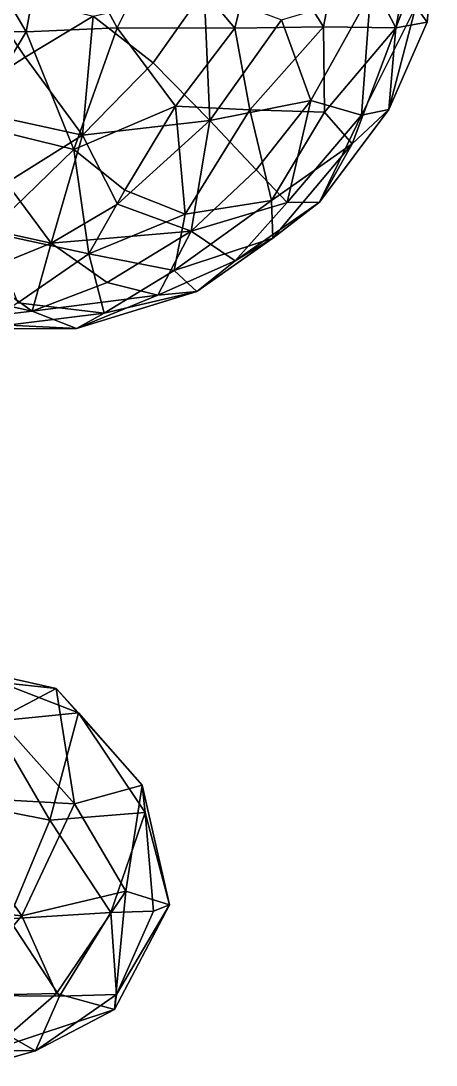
# Model space of a CAD drawing. Extents: x 373697 to 374058, y 6959904 to 6960301.
# Drawn here: x 373853.77 to 373872.07, y 6960130.83 to 6960176.9 of the extents above; entities that cross this region are included whole.
import ezdxf

# ---------------------------------------------------------------- set-up
doc = ezdxf.new("R2010")
doc.units = 0
doc.layers.add('Bht_Fk', color=7, linetype='CONTINUOUS')

msp = doc.modelspace()

# ---------------------------------------------------------------- linework, layer by layer
at = {"layer": 'Bht_Fk'}
for points in [[(373854.012, 6960176.412, 169.392), (373855.05, 6960182.095, 170.208), (373851.275, 6960181.07, 168.511)], [(373855.05, 6960182.095, 170.208), (373854.012, 6960176.412, 169.392), (373858.01, 6960176.592, 171.433)], [(373858.01, 6960176.592, 171.433), (373859.935, 6960180.458, 172.715), (373855.05, 6960182.095, 170.208)], [(373867.962, 6960181.121, 178.19), (373870.295, 6960176.585, 180.235), (373871.173, 6960181.234, 181.063)], [(373872.073, 6960181.237, 182.784), (373870.295, 6960176.585, 180.235), (373871.681, 6960176.844, 182.397)], [(373870.295, 6960176.585, 180.235), (373872.073, 6960181.237, 182.784), (373871.173, 6960181.234, 181.063)], [(373871.681, 6960176.844, 182.397), (373871.176, 6960177.534, 183.778), (373872.073, 6960181.237, 182.784)], [(373854.012, 6960176.412, 169.392), (373851.275, 6960181.07, 168.511), (373848.192, 6960176.444, 167.19)], [(373863.204, 6960176.569, 174.57), (373864.324, 6960181.092, 175.579), (373859.935, 6960180.458, 172.715)], [(373864.324, 6960181.092, 175.579), (373863.204, 6960176.569, 174.57), (373867.107, 6960176.637, 177.343)], [(373864.324, 6960181.092, 175.579), (373867.107, 6960176.637, 177.343), (373867.962, 6960181.121, 178.19)], [(373870.295, 6960176.585, 180.235), (373867.962, 6960181.121, 178.19), (373867.107, 6960176.637, 177.343)], [(373863.204, 6960176.569, 174.57), (373859.935, 6960180.458, 172.715), (373858.01, 6960176.592, 171.433)], [(373851.873, 6960178.4, 181.062), (373853.959, 6960175.301, 181.439), (373850.611, 6960173.131, 179.594)], [(373851.873, 6960178.4, 181.062), (373856.964, 6960177.098, 182.697), (373853.959, 6960175.301, 181.439)], [(373861.857, 6960178.231, 183.972), (373859.608, 6960175.047, 183.123), (373856.964, 6960177.098, 182.697)], [(373862.098, 6960172.506, 183.067), (373859.608, 6960175.047, 183.123), (373861.857, 6960178.231, 183.972)], [(373865.253, 6960176.948, 184.223), (373862.098, 6960172.506, 183.067), (373861.857, 6960178.231, 183.972)], [(373869.189, 6960178.119, 184.38), (373866.549, 6960173.382, 183.626), (373865.253, 6960176.948, 184.223)], [(373866.549, 6960173.382, 183.626), (373869.189, 6960178.119, 184.38), (373868.789, 6960172.73, 183.073)], [(373868.789, 6960172.73, 183.073), (373869.189, 6960178.119, 184.38), (373871.176, 6960177.534, 183.778)], [(373856.964, 6960177.098, 182.697), (373856.494, 6960171.856, 181.556), (373853.959, 6960175.301, 181.439)], [(373856.494, 6960171.856, 181.556), (373856.964, 6960177.098, 182.697), (373859.608, 6960175.047, 183.123)], [(373871.176, 6960177.534, 183.778), (373869.996, 6960172.983, 181.537), (373868.789, 6960172.73, 183.073)], [(373871.681, 6960176.844, 182.397), (373869.996, 6960172.983, 181.537), (373871.176, 6960177.534, 183.778)], [(373866.549, 6960173.382, 183.626), (373862.098, 6960172.506, 183.067), (373865.253, 6960176.948, 184.223)], [(373863.204, 6960176.569, 174.57), (373863.865, 6960172.979, 175.266), (373867.107, 6960176.637, 177.343)], [(373867.107, 6960176.637, 177.343), (373863.865, 6960172.979, 175.266), (373867.161, 6960172.87, 177.876)], [(373870.295, 6960176.585, 180.235), (373867.107, 6960176.637, 177.343), (373867.161, 6960172.87, 177.876)], [(373870.295, 6960176.585, 180.235), (373869.996, 6960172.983, 181.537), (373871.681, 6960176.844, 182.397)], [(373851.54, 6960172.338, 168.479), (373854.012, 6960176.412, 169.392), (373848.192, 6960176.444, 167.19)], [(373851.54, 6960172.338, 168.479), (373856.112, 6960171.221, 170.758), (373854.012, 6960176.412, 169.392)], [(373854.012, 6960176.412, 169.392), (373856.112, 6960171.221, 170.758), (373858.01, 6960176.592, 171.433)], [(373858.01, 6960176.592, 171.433), (373856.112, 6960171.221, 170.758), (373860.593, 6960173.128, 173.081)], [(373858.01, 6960176.592, 171.433), (373860.593, 6960173.128, 173.081), (373863.204, 6960176.569, 174.57)], [(373863.204, 6960176.569, 174.57), (373860.593, 6960173.128, 173.081), (373863.865, 6960172.979, 175.266)], [(373867.161, 6960172.87, 177.876), (373868.372, 6960171.479, 179.614), (373870.295, 6960176.585, 180.235)], [(373869.996, 6960172.983, 181.537), (373870.295, 6960176.585, 180.235), (373868.372, 6960171.479, 179.614)], [(373856.494, 6960171.856, 181.556), (373850.611, 6960173.131, 179.594), (373853.959, 6960175.301, 181.439)], [(373862.098, 6960172.506, 183.067), (373856.494, 6960171.856, 181.556), (373859.608, 6960175.047, 183.123)], [(373853.135, 6960169.755, 179.736), (373850.611, 6960173.131, 179.594), (373856.494, 6960171.856, 181.556)], [(373856.112, 6960171.221, 170.758), (373858.352, 6960169.431, 172.294), (373860.593, 6960173.128, 173.081)], [(373860.593, 6960173.128, 173.081), (373858.352, 6960169.431, 172.294), (373861.01, 6960168.362, 174.317)], [(373860.593, 6960173.128, 173.081), (373861.01, 6960168.362, 174.317), (373863.865, 6960172.979, 175.266)], [(373863.865, 6960172.979, 175.266), (373861.01, 6960168.362, 174.317), (373864.815, 6960168.966, 177.093)], [(373862.098, 6960172.506, 183.067), (373866.549, 6960173.382, 183.626), (373864.143, 6960170.324, 182.632)], [(373863.865, 6960172.979, 175.266), (373864.815, 6960168.966, 177.093), (373867.161, 6960172.87, 177.876)], [(373865.516, 6960168.877, 181.761), (373864.143, 6960170.324, 182.632), (373866.549, 6960173.382, 183.626)], [(373865.516, 6960168.877, 181.761), (373866.549, 6960173.382, 183.626), (373868.789, 6960172.73, 183.073)], [(373869.996, 6960172.983, 181.537), (373866.941, 6960168.892, 180.621), (373868.789, 6960172.73, 183.073)], [(373866.941, 6960168.892, 180.621), (373869.996, 6960172.983, 181.537), (373868.372, 6960171.479, 179.614)], [(373858.032, 6960168.804, 181.047), (373856.494, 6960171.856, 181.556), (373862.098, 6960172.506, 183.067)], [(373861.278, 6960167.621, 181.109), (373858.032, 6960168.804, 181.047), (373862.098, 6960172.506, 183.067)], [(373864.143, 6960170.324, 182.632), (373861.278, 6960167.621, 181.109), (373862.098, 6960172.506, 183.067)], [(373867.161, 6960172.87, 177.876), (373864.815, 6960168.966, 177.093), (373868.372, 6960171.479, 179.614)], [(373866.941, 6960168.892, 180.621), (373865.516, 6960168.877, 181.761), (373868.789, 6960172.73, 183.073)], [(373852.344, 6960167.568, 169.793), (373856.112, 6960171.221, 170.758), (373851.54, 6960172.338, 168.479)], [(373856.494, 6960171.856, 181.556), (373855.103, 6960167.097, 179.373), (373853.135, 6960169.755, 179.736)], [(373858.032, 6960168.804, 181.047), (373855.103, 6960167.097, 179.373), (373856.494, 6960171.856, 181.556)], [(373852.344, 6960167.568, 169.793), (373856.773, 6960166.62, 172.316), (373856.112, 6960171.221, 170.758)], [(373856.112, 6960171.221, 170.758), (373856.773, 6960166.62, 172.316), (373858.352, 6960169.431, 172.294)], [(373864.878, 6960167.304, 178.516), (373868.372, 6960171.479, 179.614), (373864.815, 6960168.966, 177.093)], [(373864.878, 6960167.304, 178.516), (373866.941, 6960168.892, 180.621), (373868.372, 6960171.479, 179.614)], [(373861.278, 6960167.621, 181.109), (373864.143, 6960170.324, 182.632), (373865.516, 6960168.877, 181.761)], [(373855.103, 6960167.097, 179.373), (373849.568, 6960168.314, 177.508), (373853.135, 6960169.755, 179.736)], [(373856.773, 6960166.62, 172.316), (373861.01, 6960168.362, 174.317), (373858.352, 6960169.431, 172.294)], [(373861.278, 6960167.621, 181.109), (373855.103, 6960167.097, 179.373), (373858.032, 6960168.804, 181.047)], [(373864.815, 6960168.966, 177.093), (373860.528, 6960165.89, 175.162), (373864.878, 6960167.304, 178.516)], [(373861.01, 6960168.362, 174.317), (373860.528, 6960165.89, 175.162), (373864.815, 6960168.966, 177.093)], [(373865.516, 6960168.877, 181.761), (373863.22, 6960166.313, 180.009), (373861.278, 6960167.621, 181.109)], [(373863.22, 6960166.313, 180.009), (373866.941, 6960168.892, 180.621), (373864.878, 6960167.304, 178.516)], [(373863.22, 6960166.313, 180.009), (373865.516, 6960168.877, 181.761), (373866.941, 6960168.892, 180.621)], [(373861.01, 6960168.362, 174.317), (373856.773, 6960166.62, 172.316), (373860.528, 6960165.89, 175.162)], [(373851.884, 6960165.788, 177.342), (373849.568, 6960168.314, 177.508), (373855.103, 6960167.097, 179.373)], [(373852.344, 6960167.568, 169.793), (373853.635, 6960164.451, 171.932), (373856.773, 6960166.62, 172.316)], [(373861.278, 6960167.621, 181.109), (373857.581, 6960165.357, 179.104), (373855.103, 6960167.097, 179.373)], [(373859.806, 6960164.795, 178.763), (373857.581, 6960165.357, 179.104), (373861.278, 6960167.621, 181.109)], [(373863.22, 6960166.313, 180.009), (373859.806, 6960164.795, 178.763), (373861.278, 6960167.621, 181.109)], [(373855.103, 6960167.097, 179.373), (373854.269, 6960164.094, 176.937), (373851.884, 6960165.788, 177.342)], [(373857.581, 6960165.357, 179.104), (373854.269, 6960164.094, 176.937), (373855.103, 6960167.097, 179.373)], [(373860.528, 6960165.89, 175.162), (373861.522, 6960164.962, 177.486), (373864.878, 6960167.304, 178.516)], [(373861.522, 6960164.962, 177.486), (373863.22, 6960166.313, 180.009), (373864.878, 6960167.304, 178.516)], [(373856.773, 6960166.62, 172.316), (373853.635, 6960164.451, 171.932), (373857.449, 6960164.008, 174.567)], [(373856.773, 6960166.62, 172.316), (373857.449, 6960164.008, 174.567), (373860.528, 6960165.89, 175.162)], [(373863.22, 6960166.313, 180.009), (373861.522, 6960164.962, 177.486), (373859.806, 6960164.795, 178.763)], [(373851.884, 6960165.788, 177.342), (373854.269, 6960164.094, 176.937), (373848.793, 6960165.301, 175.23)], [(373857.449, 6960164.008, 174.567), (373861.522, 6960164.962, 177.486), (373860.528, 6960165.89, 175.162)], [(373854.269, 6960164.094, 176.937), (373850.256, 6960163.614, 174.189), (373848.793, 6960165.301, 175.23)], [(373859.806, 6960164.795, 178.763), (373854.269, 6960164.094, 176.937), (373857.581, 6960165.357, 179.104)], [(373856.229, 6960163.327, 175.867), (373854.269, 6960164.094, 176.937), (373859.806, 6960164.795, 178.763)], [(373856.229, 6960163.327, 175.867), (373859.806, 6960164.795, 178.763), (373861.522, 6960164.962, 177.486)], [(373856.229, 6960163.327, 175.867), (373861.522, 6960164.962, 177.486), (373857.449, 6960164.008, 174.567)], [(373857.449, 6960164.008, 174.567), (373853.635, 6960164.451, 171.932), (373851.867, 6960163.306, 172.882)], [(373854.269, 6960164.094, 176.937), (373856.229, 6960163.327, 175.867), (373850.256, 6960163.614, 174.189)], [(373856.229, 6960163.327, 175.867), (373857.449, 6960164.008, 174.567), (373851.867, 6960163.306, 172.882)], [(373851.867, 6960163.306, 172.882), (373850.256, 6960163.614, 174.189), (373856.229, 6960163.327, 175.867)], [(373849.215, 6960148.105, 126.228), (373851.066, 6960148.394, 125.05), (373855.328, 6960147.447, 127.884)], [(373855.328, 6960147.447, 127.884), (373852.782, 6960146.109, 128.366), (373849.215, 6960148.105, 126.228)], [(373851.066, 6960148.394, 125.05), (373856.316, 6960146.372, 126.552), (373855.328, 6960147.447, 127.884)], [(373856.316, 6960146.372, 126.552), (373851.066, 6960148.394, 125.05), (373852.512, 6960145.991, 124.204)], [(373852.782, 6960146.109, 128.366), (373855.328, 6960147.447, 127.884), (373856.139, 6960142.363, 129.634)], [(373856.316, 6960146.372, 126.552), (373859.123, 6960143.177, 129.161), (373855.328, 6960147.447, 127.884)], [(373859.123, 6960143.177, 129.161), (373856.139, 6960142.363, 129.634), (373855.328, 6960147.447, 127.884)], [(373856.316, 6960146.372, 126.552), (373852.512, 6960145.991, 124.204), (373855.052, 6960141.636, 124.33)], [(373859.252, 6960141.979, 127.191), (373856.316, 6960146.372, 126.552), (373855.052, 6960141.636, 124.33)], [(373856.316, 6960146.372, 126.552), (373859.252, 6960141.979, 127.191), (373859.123, 6960143.177, 129.161)], [(373855.052, 6960141.636, 124.33), (373852.512, 6960145.991, 124.204), (373849.851, 6960142.67, 122.59)], [(373850.094, 6960142.695, 128.097), (373852.782, 6960146.109, 128.366), (373856.139, 6960142.363, 129.634)], [(373856.139, 6960142.363, 129.634), (373859.123, 6960143.177, 129.161), (373858.394, 6960138.499, 129.744)], [(373859.123, 6960143.177, 129.161), (373860.321, 6960137.895, 128.979), (373858.394, 6960138.499, 129.744)], [(373859.123, 6960143.177, 129.161), (373859.252, 6960141.979, 127.191), (373860.321, 6960137.895, 128.979)], [(373847.821, 6960138.004, 127.132), (373850.094, 6960142.695, 128.097), (373853.813, 6960137.415, 128.965)], [(373855.052, 6960141.636, 124.33), (373849.851, 6960142.67, 122.59), (373853.241, 6960137.281, 123.391)], [(373850.094, 6960142.695, 128.097), (373856.139, 6960142.363, 129.634), (373853.813, 6960137.415, 128.965)], [(373856.139, 6960142.363, 129.634), (373858.394, 6960138.499, 129.744), (373853.813, 6960137.415, 128.965)], [(373855.052, 6960141.636, 124.33), (373853.241, 6960137.281, 123.391), (373857.736, 6960137.568, 125.578)], [(373855.052, 6960141.636, 124.33), (373857.736, 6960137.568, 125.578), (373859.252, 6960141.979, 127.191)], [(373859.252, 6960141.979, 127.191), (373857.736, 6960137.568, 125.578), (373859.624, 6960137.616, 127.128)], [(373859.624, 6960137.616, 127.128), (373860.321, 6960137.895, 128.979), (373859.252, 6960141.979, 127.191)], [(373858.394, 6960138.499, 129.744), (373855.342, 6960133.994, 128.637), (373853.813, 6960137.415, 128.965)], [(373858.394, 6960138.499, 129.744), (373857.904, 6960133.29, 128.208), (373855.342, 6960133.994, 128.637)], [(373860.321, 6960137.895, 128.979), (373857.904, 6960133.29, 128.208), (373858.394, 6960138.499, 129.744)], [(373850.808, 6960133.881, 127.461), (373847.821, 6960138.004, 127.132), (373853.813, 6960137.415, 128.965)], [(373853.241, 6960137.281, 123.391), (373855.477, 6960133.878, 124.808), (373857.736, 6960137.568, 125.578)], [(373857.736, 6960137.568, 125.578), (373855.477, 6960133.878, 124.808), (373857.992, 6960133.942, 126.563)], [(373859.624, 6960137.616, 127.128), (373857.736, 6960137.568, 125.578), (373857.992, 6960133.942, 126.563)], [(373860.321, 6960137.895, 128.979), (373857.992, 6960133.942, 126.563), (373857.904, 6960133.29, 128.208)], [(373857.992, 6960133.942, 126.563), (373860.321, 6960137.895, 128.979), (373859.624, 6960137.616, 127.128)], [(373853.241, 6960137.281, 123.391), (373850.098, 6960133.911, 122.79), (373855.477, 6960133.878, 124.808)], [(373855.342, 6960133.994, 128.637), (373850.808, 6960133.881, 127.461), (373853.813, 6960137.415, 128.965)], [(373854.415, 6960131.455, 125.568), (373850.098, 6960133.911, 122.79), (373852.148, 6960130.83, 125.165)], [(373850.098, 6960133.911, 122.79), (373854.415, 6960131.455, 125.568), (373855.477, 6960133.878, 124.808)], [(373855.342, 6960133.994, 128.637), (373852.461, 6960131.488, 126.789), (373850.808, 6960133.881, 127.461)], [(373852.461, 6960131.488, 126.789), (373855.342, 6960133.994, 128.637), (373857.904, 6960133.29, 128.208)], [(373854.415, 6960131.455, 125.568), (373857.904, 6960133.29, 128.208), (373857.992, 6960133.942, 126.563)], [(373857.992, 6960133.942, 126.563), (373855.477, 6960133.878, 124.808), (373854.415, 6960131.455, 125.568)], [(373857.904, 6960133.29, 128.208), (373854.415, 6960131.455, 125.568), (373852.461, 6960131.488, 126.789)], [(373854.415, 6960131.455, 125.568), (373852.148, 6960130.83, 125.165), (373852.461, 6960131.488, 126.789)]]:
    msp.add_3dface(points, dxfattribs=at)

doc.saveas('drawing.dxf')
